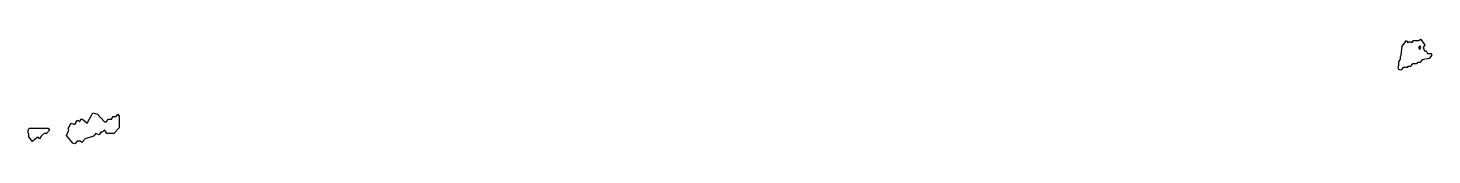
# Model space of a CAD drawing. Header units: millimetres. Extents: x 0 to 2984, y 0 to 222.
import ezdxf

# ---------------------------------------------------------------- set-up
doc = ezdxf.new("R2010")
doc.units = ezdxf.units.MM
doc.layers.add('K', color=7, linetype='Continuous')

msp = doc.modelspace()

# ---------------------------------------------------------------- linework, layer by layer
at = {"layer": 'K'}
for points in [[(2911.7, 163), (2913.3, 165.8), (2913.3, 174), (2916.7, 179.5), (2916.7, 185), (2918.3, 187.7), (2920, 206.9), (2929.3, 219.3), (2932.6, 213.9), (2934.2, 216.5), (2939.3, 216.5), (2940.9, 213.9), (2944.2, 219.3), (2955.9, 219.3), (2959.3, 222), (2968.6, 209.6), (2965.2, 204.1), (2967.7, 197.4), (2971, 197.4), (2974.3, 191.9), (2981, 191.9), (2983.6, 187.7), (2977.7, 180.7), (2962.7, 178), (2957.6, 172.5), (2952.7, 172.5), (2951, 169.8), (2942.6, 169.8), (2937.6, 164.3), (2932.7, 164.3), (2931, 161.6), (2922.6, 161.6), (2917.6, 156.1), (2913.4, 157.5), (2911.7, 163)], [(2960, 204.1), (2957.6, 208), (2955.2, 204.1), (2957.6, 200.2), (2960, 204.1)], [(95, 1.4), (81.6, 17.9), (86.7, 28.9), (85, 31.6), (90.9, 44), (99.2, 41.3), (104.2, 49.5), (107.7, 49.5), (109.3, 46.9), (112.5, 52.2), (116, 52.2), (125.9, 44.1), (137.5, 65.9), (147.7, 63.2), (162.6, 46.8), (165.9, 46.8), (170.9, 52.2), (177.5, 52.2), (180.9, 57.7), (187.5, 57.7), (190.9, 63.3), (193.5, 59), (193.5, 34.3), (182.6, 21.9), (167.5, 21.9), (162.6, 30.1), (157.6, 24.7), (154.3, 24.7), (151, 19.2), (144.3, 21.9), (139.3, 16.5), (121, 11), (114.3, 2.7), (110.9, 5.5), (104.3, 5.5), (99.3, 0), (95, 1.4)], [(1.7, 15.1), (1.7, 20.6), (0, 23.4), (0, 28.9), (2.5, 33.1), (42.7, 33.1), (45.2, 28.9), (39.3, 21.9), (34.3, 21.9), (27.7, 16.5), (24.3, 10.9), (22.5, 13.7), (19.3, 13.7), (9.3, 5.4), (1.7, 15.1)]]:
    msp.add_lwpolyline(points, close=True, dxfattribs=at)

doc.saveas('drawing.dxf')
